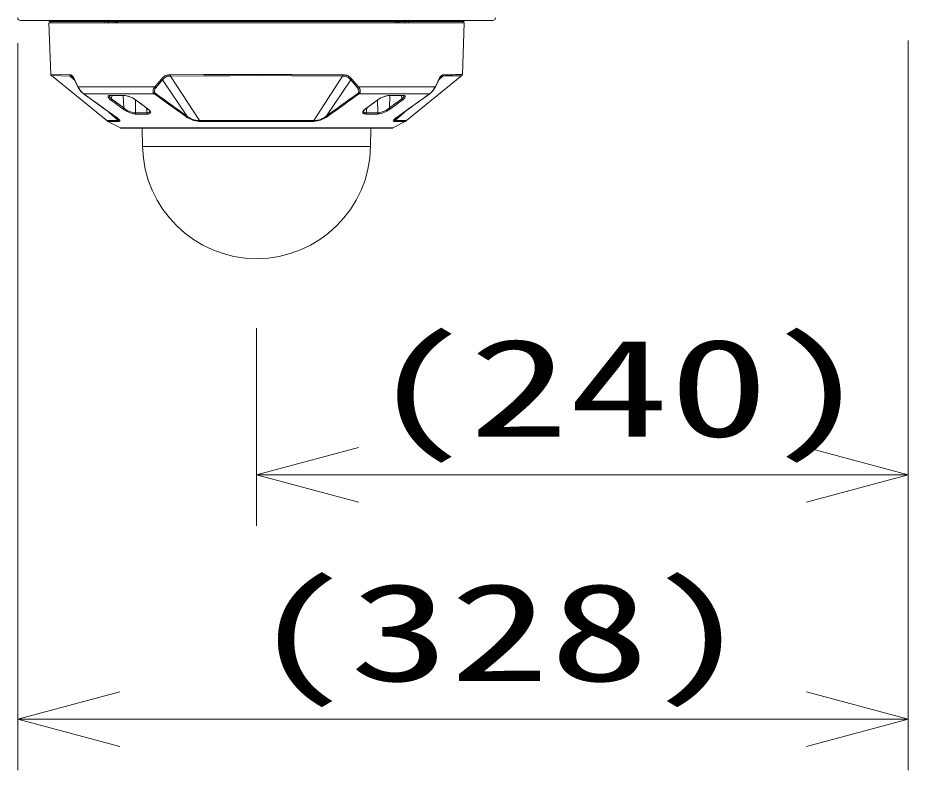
# Model space of a CAD drawing. Units: millimetres on the paper. Extents: x -63 to 63, y -59 to 59.
# Drawn here: x 2.31 to 24.17, y 5.8 to 24.27 of the extents above; entities that cross this region are included whole.
import ezdxf
from ezdxf.enums import TextEntityAlignment as Align

# ---------------------------------------------------------------- set-up
doc = ezdxf.new("R2010")
doc.units = ezdxf.units.MM
for name, color, linetype, lineweight in [('0-3_GAIKEI', 4, 'Continuous', 9), ('0-4_SUNPO', 7, 'Continuous', 9), ('0-5_0', 7, 'Continuous', 9)]:
    doc.layers.add(name, color=color, linetype=linetype, lineweight=lineweight)
doc.styles.add('ＭＳ ゴシック', font='')
doc.styles.get('ＭＳ ゴシック').set_extended_font_data('MS Gothic')

# ---------------------------------------------------------------- blocks, each defined once
blk = doc.blocks.new('_Open30')
at = {"layer": '0-5_0'}
blk.add_line((0, 0), (-1, 0), dxfattribs=at)
blk.add_lwpolyline([(-1, 0.2679), (0, 0), (-1, -0.2679)], dxfattribs=at)

msp = doc.modelspace()

# ---------------------------------------------------------------- linework, layer by layer
at = {"layer": '0-3_GAIKEI', "color": 7}
for p, q in [((13.974, 24.206), (2.377, 24.206)), ((3.078, 24.146), (3.122, 22.882)), ((13.229, 22.882), (13.273, 24.146)), ((3.137, 22.852), (4.497, 21.748)), ((13.214, 22.852), (11.854, 21.748)), ((4.831, 21.568), (4.525, 21.73)), ((11.52, 21.568), (11.826, 21.73)), ((4.847, 21.564), (11.504, 21.564)), ((5.377, 21.111), (5.369, 21.564)), ((10.974, 21.111), (10.982, 21.564))]:
    msp.add_line(p, q, dxfattribs=at)
at = {"layer": '0-3_GAIKEI'}
for p, q in [((3.074, 24.2), (3.074, 24.206)), ((3.095, 24.179), (3.074, 24.2)), ((13.273, 24.146), (3.078, 24.146)), ((13.256, 24.179), (3.095, 24.179)), ((3.117, 24.179), (3.116, 24.146)), ((4.445, 24.179), (4.445, 24.146)), ((4.515, 24.179), (4.517, 24.146)), ((4.521, 24.179), (4.523, 24.146)), ((4.554, 24.146), (4.552, 24.179)), ((4.659, 24.146), (4.659, 24.179)), ((4.702, 24.179), (4.701, 24.146)), ((4.732, 24.179), (4.732, 24.146)), ((4.752, 24.179), (4.751, 24.146)), ((4.759, 24.179), (4.758, 24.146)), ((11.592, 24.179), (11.593, 24.146)), ((11.599, 24.179), (11.6, 24.146)), ((11.619, 24.179), (11.619, 24.146)), ((11.649, 24.179), (11.649, 24.146)), ((11.691, 24.179), (11.691, 24.146)), ((11.798, 24.179), (11.797, 24.146)), ((11.828, 24.146), (11.83, 24.179)), ((11.834, 24.146), (11.836, 24.179)), ((11.906, 24.179), (11.906, 24.146)), ((13.234, 24.179), (13.235, 24.146)), ((13.277, 24.2), (13.277, 24.206)), ((3.122, 22.882), (3.588, 22.873)), ((3.137, 22.852), (3.601, 22.843)), ((3.601, 22.843), (3.7, 22.751)), ((5.841, 22.77), (5.677, 22.577)), ((5.867, 22.75), (5.703, 22.557)), ((5.867, 22.75), (6.46, 21.867)), ((6.064, 22.843), (6.77, 21.748)), ((10.287, 22.843), (9.581, 21.748)), ((10.484, 22.75), (9.891, 21.867)), ((10.484, 22.75), (10.648, 22.557)), ((10.51, 22.77), (10.674, 22.577)), ((12.75, 22.843), (12.651, 22.751)), ((3.795, 22.577), (5.677, 22.577)), ((10.674, 22.577), (12.556, 22.577)), ((3.928, 22.407), (5.661, 22.407)), ((4.623, 22.365), (4.614, 22.28)), ((4.903, 22.365), (4.912, 22.059)), ((10.69, 22.407), (12.423, 22.407)), ((11.448, 22.365), (11.439, 22.059)), ((11.737, 22.28), (11.728, 22.365)), ((4.614, 22.28), (4.912, 22.059)), ((4.743, 22.146), (4.741, 22.148)), ((5.343, 22.158), (5.347, 22.154)), ((5.349, 22.153), (5.347, 22.154)), ((10.849, 22.039), (10.992, 22.146)), ((10.992, 22.146), (10.995, 22.148)), ((10.995, 22.148), (11.002, 22.153)), ((11.002, 22.153), (11.004, 22.154)), ((11.008, 22.158), (11.004, 22.154)), ((11.008, 22.158), (11.147, 22.26)), ((11.149, 21.937), (11.146, 22.256)), ((11.608, 22.146), (11.464, 22.039)), ((11.608, 22.146), (11.61, 22.148)), ((11.617, 22.153), (11.61, 22.148)), ((11.619, 22.154), (11.617, 22.153)), ((11.624, 22.158), (11.619, 22.154)), ((11.762, 22.26), (11.624, 22.158)), ((4.549, 21.959), (4.776, 21.748)), ((5.498, 21.909), (5.216, 21.909)), ((10.853, 21.909), (11.135, 21.909)), ((10.865, 21.937), (10.877, 22.057)), ((11.149, 21.937), (10.865, 21.937)), ((11.802, 21.959), (11.575, 21.748)), ((4.776, 21.748), (4.497, 21.748)), ((4.802, 21.73), (4.525, 21.73)), ((9.581, 21.748), (6.77, 21.748)), ((9.571, 21.73), (6.78, 21.73)), ((11.826, 21.73), (11.549, 21.73)), ((11.854, 21.748), (11.575, 21.748)), ((11.52, 21.568), (4.831, 21.568)), ((5.377, 21.111), (10.974, 21.111))]:
    msp.add_line(p, q, dxfattribs=at)
for points in [[(13.256, 24.179), (13.277, 24.2), (3.074, 24.2)], [(3.698, 22.77), (3.684, 22.798), (3.669, 22.822), (3.656, 22.841), (3.642, 22.855), (3.633, 22.862), (3.624, 22.867), (3.612, 22.87), (3.604, 22.872), (3.588, 22.873)], [(3.655, 22.824), (3.646, 22.831), (3.638, 22.836), (3.627, 22.84), (3.621, 22.841), (3.601, 22.843)], [(3.655, 22.824), (3.665, 22.813), (3.679, 22.792), (3.694, 22.763), (3.698, 22.756)], [(5.841, 22.77), (5.867, 22.798), (5.894, 22.824), (5.908, 22.834), (5.923, 22.844), (5.941, 22.853), (5.959, 22.861), (5.984, 22.867), (6.001, 22.87), (6.035, 22.872), (6.057, 22.873)], [(5.867, 22.75), (5.882, 22.767), (5.897, 22.783), (5.918, 22.801), (5.939, 22.816), (5.961, 22.827), (5.975, 22.833), (5.99, 22.837), (6.021, 22.841), (6.042, 22.842), (6.064, 22.843)], [(6.057, 22.873), (6.875, 22.878), (7.518, 22.881), (8.169, 22.882), (9.037, 22.88), (9.887, 22.876), (10.294, 22.873)], [(6.064, 22.843), (6.879, 22.848), (7.52, 22.851), (8.169, 22.852), (9.035, 22.85), (9.882, 22.846), (10.287, 22.843)], [(10.484, 22.75), (10.469, 22.767), (10.454, 22.783), (10.433, 22.801), (10.412, 22.816), (10.39, 22.827), (10.376, 22.833), (10.362, 22.836), (10.333, 22.841), (10.309, 22.842), (10.287, 22.843)], [(10.51, 22.77), (10.492, 22.79), (10.473, 22.81), (10.458, 22.823), (10.443, 22.834), (10.425, 22.846), (10.406, 22.855), (10.389, 22.861), (10.373, 22.866), (10.341, 22.871), (10.316, 22.872), (10.294, 22.873)], [(12.653, 22.77), (12.667, 22.798), (12.681, 22.822), (12.695, 22.841), (12.709, 22.855), (12.724, 22.865), (12.74, 22.871), (12.753, 22.872), (12.763, 22.873)], [(12.696, 22.824), (12.686, 22.813), (12.672, 22.792), (12.657, 22.763), (12.653, 22.756)], [(12.696, 22.824), (12.705, 22.831), (12.713, 22.836), (12.723, 22.84), (12.73, 22.841), (12.75, 22.843)], [(3.795, 22.563), (3.793, 22.567), (3.794, 22.573), (3.795, 22.577)], [(3.795, 22.577), (3.807, 22.553), (3.822, 22.528), (3.837, 22.505), (3.851, 22.485), (3.87, 22.462), (3.886, 22.444), (3.91, 22.421), (3.928, 22.407)], [(3.795, 22.563), (3.811, 22.535), (3.841, 22.491), (3.871, 22.454), (3.899, 22.427), (3.918, 22.411)], [(5.677, 22.577), (5.66, 22.553), (5.646, 22.528), (5.636, 22.504), (5.632, 22.484), (5.631, 22.469), (5.632, 22.455), (5.634, 22.444), (5.639, 22.432), (5.647, 22.421), (5.655, 22.412), (5.661, 22.407)], [(5.703, 22.557), (5.688, 22.536), (5.676, 22.514), (5.668, 22.495), (5.665, 22.479), (5.664, 22.466), (5.665, 22.456), (5.667, 22.447), (5.671, 22.439), (5.676, 22.431), (5.682, 22.424), (5.686, 22.42), (5.674, 22.412), (5.661, 22.407)], [(10.648, 22.557), (10.663, 22.536), (10.675, 22.514), (10.683, 22.495), (10.686, 22.479), (10.687, 22.466), (10.686, 22.456), (10.684, 22.447), (10.68, 22.439), (10.675, 22.431), (10.669, 22.424), (10.664, 22.42)], [(10.674, 22.577), (10.691, 22.553), (10.705, 22.528), (10.714, 22.505), (10.719, 22.485), (10.72, 22.469), (10.719, 22.455), (10.717, 22.446), (10.714, 22.436), (10.71, 22.429), (10.704, 22.421), (10.696, 22.412), (10.69, 22.407)], [(12.556, 22.563), (12.558, 22.568), (12.556, 22.577), (12.543, 22.553), (12.529, 22.528), (12.514, 22.505), (12.499, 22.485), (12.476, 22.456), (12.453, 22.433), (12.441, 22.421), (12.423, 22.407)], [(12.556, 22.563), (12.534, 22.525), (12.51, 22.49), (12.479, 22.454), (12.452, 22.427), (12.432, 22.411)], [(4.586, 22.367), (4.57, 22.366), (4.556, 22.364), (4.546, 22.361), (4.538, 22.357), (4.531, 22.349), (4.527, 22.339), (4.529, 22.327), (4.537, 22.312), (4.549, 22.297), (4.566, 22.279), (4.589, 22.26), (4.727, 22.158)], [(4.556, 22.357), (4.556, 22.351), (4.558, 22.345), (4.565, 22.33), (4.577, 22.315), (4.589, 22.302), (4.614, 22.28)], [(4.593, 22.365), (4.573, 22.363), (4.561, 22.36), (4.558, 22.359)], [(5.343, 22.158), (5.204, 22.26), (5.176, 22.279), (5.145, 22.297), (5.112, 22.313), (5.078, 22.327), (5.028, 22.345), (4.98, 22.357), (4.951, 22.363), (4.923, 22.366), (4.899, 22.367)], [(5.197, 22.262), (5.166, 22.283), (5.126, 22.304), (5.079, 22.325), (5.026, 22.344), (4.977, 22.356), (4.934, 22.363), (4.905, 22.365)], [(10.664, 22.42), (10.677, 22.412), (10.69, 22.407)], [(11.147, 22.26), (11.173, 22.278), (11.201, 22.294), (11.232, 22.31), (11.265, 22.324), (11.297, 22.336), (11.331, 22.347), (11.364, 22.356), (11.395, 22.362), (11.425, 22.366), (11.452, 22.367)], [(11.153, 22.262), (11.185, 22.283), (11.225, 22.304), (11.272, 22.325), (11.325, 22.344), (11.374, 22.356), (11.417, 22.363), (11.446, 22.365)], [(11.795, 22.357), (11.794, 22.348), (11.79, 22.338), (11.781, 22.322), (11.766, 22.306), (11.748, 22.289), (11.737, 22.28), (11.439, 22.059)], [(11.793, 22.359), (11.783, 22.362), (11.765, 22.365), (11.758, 22.365)], [(11.765, 22.367), (11.786, 22.366), (11.802, 22.362), (11.814, 22.356), (11.82, 22.35), (11.823, 22.344), (11.823, 22.336), (11.82, 22.324), (11.812, 22.309), (11.8, 22.294), (11.782, 22.277), (11.762, 22.26)], [(4.727, 22.158), (4.732, 22.154), (4.734, 22.153), (4.741, 22.148)], [(4.743, 22.146), (4.887, 22.039), (4.919, 22.017), (4.956, 21.995), (4.995, 21.974), (5.034, 21.956), (5.071, 21.941), (5.106, 21.929), (5.153, 21.917), (5.174, 21.913), (5.194, 21.91), (5.216, 21.909)], [(4.912, 22.059), (4.95, 22.031), (4.992, 22.006), (5.037, 21.983), (5.085, 21.963), (5.126, 21.95), (5.166, 21.94), (5.185, 21.938), (5.202, 21.937), (5.205, 22.256)], [(5.358, 22.146), (5.356, 22.148), (5.349, 22.153)], [(5.498, 21.909), (5.52, 21.91), (5.539, 21.914), (5.552, 21.92), (5.563, 21.927), (5.57, 21.937), (5.572, 21.949), (5.57, 21.962), (5.567, 21.971), (5.562, 21.981), (5.554, 21.991), (5.545, 22.002), (5.522, 22.024), (5.502, 22.039), (5.358, 22.146)], [(5.202, 21.937), (5.486, 21.937), (5.474, 22.057)], [(5.486, 21.937), (5.506, 21.938), (5.523, 21.942), (5.537, 21.949), (5.545, 21.957), (5.55, 21.968), (5.551, 21.979)], [(5.551, 21.979), (5.55, 21.984), (5.543, 21.995), (5.531, 22.01)], [(6.46, 21.867), (6.447, 21.858), (6.434, 21.853)], [(6.77, 21.748), (6.728, 21.751), (6.683, 21.758), (6.636, 21.771), (6.588, 21.788), (6.555, 21.803), (6.522, 21.821), (6.49, 21.842), (6.46, 21.867)], [(9.581, 21.748), (9.623, 21.751), (9.668, 21.758), (9.715, 21.771), (9.763, 21.788), (9.788, 21.799), (9.814, 21.812), (9.838, 21.826), (9.861, 21.842), (9.891, 21.867)], [(10.853, 21.909), (10.828, 21.911), (10.807, 21.916), (10.794, 21.923), (10.784, 21.931), (10.78, 21.941), (10.779, 21.953), (10.781, 21.965), (10.785, 21.974), (10.791, 21.983), (10.806, 22.002), (10.825, 22.021), (10.849, 22.039)], [(10.8, 21.979), (10.802, 21.985), (10.809, 21.997), (10.82, 22.01)], [(10.865, 21.937), (10.842, 21.939), (10.832, 21.941), (10.823, 21.944), (10.815, 21.948), (10.809, 21.953), (10.803, 21.962), (10.8, 21.972), (10.8, 21.979)], [(11.464, 22.039), (11.421, 22.01), (11.373, 21.982), (11.355, 21.973), (11.299, 21.948), (11.261, 21.935), (11.234, 21.926), (11.191, 21.915), (11.161, 21.911), (11.135, 21.909)], [(11.439, 22.059), (11.4, 22.031), (11.355, 22.004), (11.323, 21.988), (11.291, 21.973), (11.259, 21.96), (11.213, 21.946), (11.191, 21.941), (11.171, 21.938), (11.149, 21.937)], [(4.752, 21.812), (4.729, 21.832), (4.694, 21.857)], [(4.802, 21.73), (4.814, 21.731), (4.817, 21.734), (4.82, 21.736), (4.821, 21.74), (4.821, 21.745), (4.816, 21.756), (4.802, 21.774), (4.779, 21.796), (4.748, 21.821), (4.702, 21.853)], [(4.776, 21.748), (4.782, 21.748), (4.787, 21.75), (4.79, 21.752), (4.792, 21.756), (4.793, 21.76), (4.791, 21.765), (4.784, 21.779), (4.771, 21.794), (4.753, 21.812)], [(6.78, 21.73), (6.756, 21.73), (6.731, 21.733), (6.68, 21.741), (6.628, 21.755), (6.574, 21.773), (6.537, 21.789), (6.501, 21.808), (6.466, 21.829), (6.434, 21.853)], [(9.571, 21.73), (9.613, 21.732), (9.658, 21.739), (9.704, 21.749), (9.74, 21.76), (9.777, 21.773), (9.813, 21.789), (9.849, 21.807), (9.884, 21.829), (9.917, 21.853)], [(11.549, 21.73), (11.537, 21.731), (11.533, 21.734), (11.531, 21.736), (11.53, 21.74), (11.53, 21.745), (11.535, 21.756), (11.542, 21.766), (11.551, 21.776), (11.578, 21.801), (11.603, 21.821), (11.649, 21.853)], [(11.575, 21.748), (11.569, 21.748), (11.564, 21.75), (11.56, 21.752), (11.559, 21.756), (11.558, 21.76), (11.56, 21.765), (11.567, 21.779), (11.58, 21.794), (11.598, 21.812)], [(11.598, 21.812), (11.622, 21.832), (11.657, 21.857)]]:
    msp.add_lwpolyline(points, dxfattribs=at)
at = {"layer": '0-3_GAIKEI', "color": 7}
for centre, radius, start, end in [((2.377, 24.27), 0.0646, 178, 270), ((13.974, 24.27), 0.0646, 270, 2), ((3.162, 22.883), 0.0402, 182, 230.9367), ((13.189, 22.883), 0.0402, 309.0632, 358), ((4.604, 21.88), 0.17, 230.9366, 242.1983), ((11.747, 21.88), 0.17, 297.8017, 309.0633), ((4.847, 21.597), 0.0333, 242.1983, 269.9894), ((11.504, 21.597), 0.0334, 270.0137, 297.7915), ((8.175, 21.16), 2.799, 181, 359)]:
    msp.add_arc(centre, radius, start, end, dxfattribs=at)
at = {"layer": '0-3_GAIKEI'}
for centre, radius, start, end in [((3.629, 22.873), 0.0414, 180.9584, 227.4183), ((3.712, 22.762), 0.0162, 152.3515, 202.551), ((9.587, 25.594), 6.538, 205.7311, 207.6256), ((9.329, 25.493), 6.255, 205.8114, 207.7844), ((5.908, 22.831), 0.0909, 222.5281, 243.386), ((10.443, 22.831), 0.0909, 296.6148, 317.4713), ((7.023, 25.493), 6.254, 332.2153, 334.1887), ((6.742, 25.605), 6.562, 332.3791, 334.2667), ((12.638, 22.762), 0.0162, 337.4437, 27.6492), ((11.096, 121.194), 98.365, 270.96306, 271.23356), ((12.722, 22.873), 0.0414, 312.5817, 359.0416), ((11.102, 121.598), 98.74, 270.96403, 271.23432), ((5.74, 22.633), 0.0837, 221.4292, 244.1609), ((10.611, 22.633), 0.0837, 295.8411, 318.5719), ((61.421, 102), 98.188, 234.15189, 234.70824), ((3.931, 22.428), 0.0212, 234.3635, 261.8227), ((61.631, 102.202), 98.473, 234.12748, 234.68144), ((4.563, 22.35), 0.0098, 116.6256, 133.6622), ((4.742, -9.733), 32.101, 89.7189, 90.2778), ((4.593, 22.377), 0.012, 233.6903, 269.6051), ((4.748, -7.675), 30.04, 89.6993, 90.2951), ((4.906, 22.375), 0.0101, 230.2485, 268.583), ((64.169, 103.271), 99.811, 234.11261, 234.65888), ((62.846, 101.512), 97.585, 234.14448, 234.7029), ((-46.49, 101.506), 97.577, 305.29706, 305.85552), ((-47.796, 103.24), 99.773, 305.34106, 305.88755), ((11.445, 22.375), 0.0101, 271.417, 309.7513), ((11.603, -7.675), 30.04, 89.7049, 90.3007), ((11.609, -9.787), 32.155, 89.7227, 90.2807), ((-45.158, 102.03), 98.261, 305.31812, 305.87327), ((-44.944, 101.824), 97.972, 305.29107, 305.84864), ((11.758, 22.377), 0.012, 270.3949, 306.3097), ((11.788, 22.35), 0.0098, 46.3378, 63.3743), ((12.42, 22.428), 0.0213, 278.1681, 305.5846), ((4.589, 22.279), 0.019, 269.4346, 301.6917), ((4.585, 22.289), 0.03, 299.6735, 307.9764), ((4.58, 22.294), 0.0372, 308.2907, 336.6741), ((-94.298, -112.138), 167.22, 53.36074, 53.48769), ((5.203, 22.27), 0.0104, 234.8807, 275.7547), ((110.649, -112.138), 167.22, 126.5123, 126.63926), ((11.148, 22.27), 0.0104, 264.2904, 304.6822), ((11.771, 22.294), 0.0372, 203.3215, 231.7151), ((11.766, 22.289), 0.03, 232.0227, 240.3266), ((11.761, 22.279), 0.019, 238.3083, 270.5654), ((4.879, 22.072), 0.0356, 308.568, 338.1287), ((5.242, 21.938), 0.0391, 180.9384, 217.5166), ((5.231, 21.931), 0.0265, 218.8307, 234.2909), ((5.528, 21.938), 0.0427, 181.0595, 214.1341), ((5.514, 21.929), 0.0254, 215.8986, 231.177), ((5.345, 21.829), 0.259, 44.1627, 54.7453), ((5.501, 22.05), 0.0108, 234.8991, 275.1826), ((11.006, 21.829), 0.259, 125.2548, 135.8373), ((10.85, 22.05), 0.0108, 264.8598, 304.4972), ((10.837, 21.929), 0.0254, 308.7881, 324.1034), ((10.823, 21.938), 0.0427, 325.8659, 358.9405), ((11.12, 21.931), 0.0265, 305.7091, 321.1692), ((11.109, 21.938), 0.0391, 322.4835, 359.0617), ((11.472, 22.072), 0.0356, 201.8661, 231.4386), ((4.706, 21.874), 0.0213, 235.5512, 259.0222), ((4.88, 21.867), 0.158, 228.8024, 240.2452), ((6.875, 21.796), 0.116, 204.7903, 215.3153), ((9.476, 21.796), 0.116, 324.6906, 335.208), ((11.471, 21.867), 0.158, 299.7547, 311.1985), ((11.645, 21.874), 0.0213, 280.9867, 304.3317)]:
    msp.add_arc(centre, radius, start, end, dxfattribs=at)
for centre, major_axis, ratio, start_param, end_param in [((6.074, 22.874), (0, -0.04), 0.419399, 4.744077, 5.602643), ((10.277, 22.874), (0, -0.04), 0.419398, 0.680531, 1.539098), ((4.895, 22.061), (-0.0137, -0.0194), 0.652629, 0.372186, 1.140358), ((9.906, 21.897), (0.0295, -0.0406), 0.63146, 5.030756, 5.705289), ((11.456, 22.061), (0.0137, -0.0194), 0.652628, 5.142851, 5.911014)]:
    msp.add_ellipse(centre, major_axis=major_axis, ratio=ratio, start_param=start_param, end_param=end_param, dxfattribs=at)
at = {"layer": '0-4_SUNPO'}
for p, q in [((2.313, 23.648), (2.313, 5.802)), ((24.171, 23.716), (24.171, 11.802)), ((24.171, 23.716), (24.171, 5.802)), ((8.175, 16.656), (8.175, 11.802)), ((21.671, 13.052), (10.675, 13.052)), ((21.671, 7.052), (4.813, 7.052))]:
    msp.add_line(p, q, dxfattribs=at)

# ---------------------------------------------------------------- block references
at = {"layer": '0-4_SUNPO', "xscale": 2.5, "yscale": 2.5, "rotation": 180}
for p in [(8.175, 13.052), (2.313, 7.052)]:
    msp.add_blockref('_Open30', p, dxfattribs=at)
at = {"layer": '0-4_SUNPO', "xscale": 2.5, "yscale": 2.5}
for p in [(24.171, 13.052), (24.171, 7.052)]:
    msp.add_blockref('_Open30', p, dxfattribs=at)

# ---------------------------------------------------------------- texts
at = {"layer": '0-4_SUNPO', "style": 'ＭＳ ゴシック', "width": 1.5}
for s, p in [('(240)', (10.935, 13.268)), ('(328)', (8.004, 7.268))]:
    msp.add_text(s, height=2.405, dxfattribs=at).set_placement(p, align=Align.BOTTOM_LEFT)

doc.saveas('drawing.dxf')
